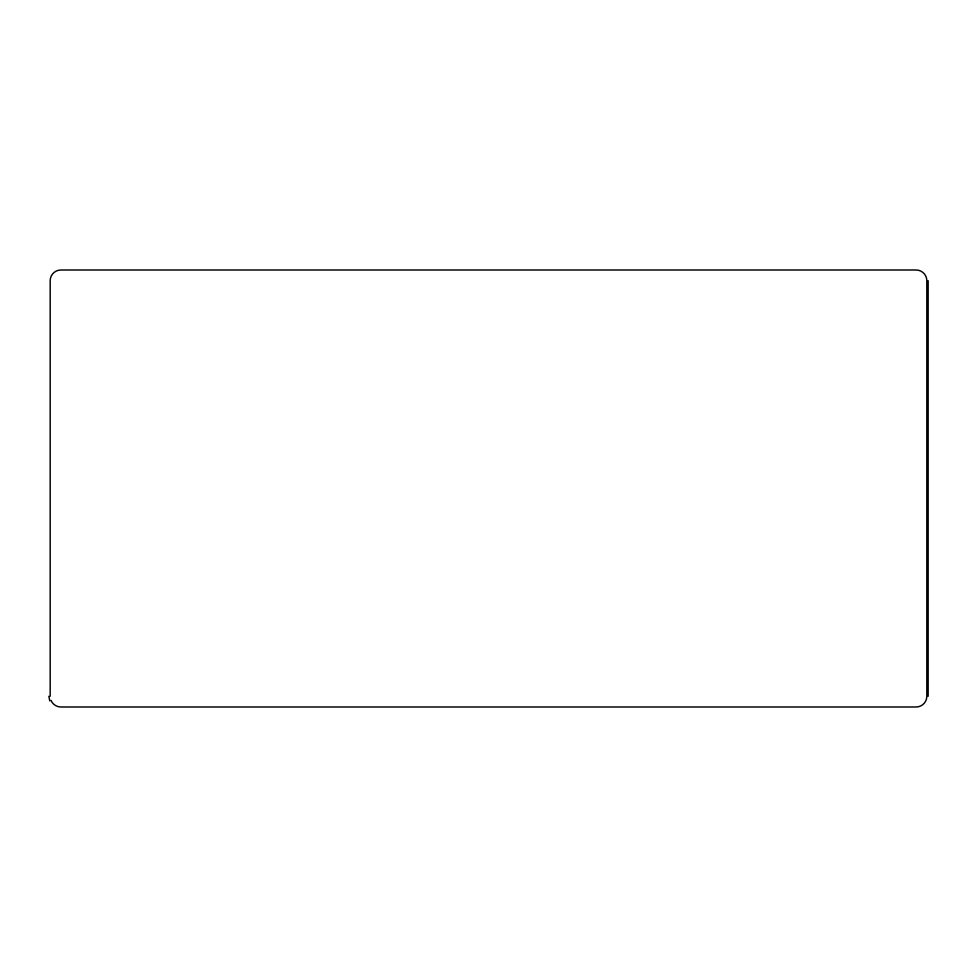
<?xml version="1.0" encoding="UTF-8"?>
<svg xmlns="http://www.w3.org/2000/svg" width="977" height="977" viewBox="0 0 977 977"><rect width="100%" height="100%" fill="white"/><g stroke="black" fill="none" stroke-linecap="round" stroke-linejoin="round"><path stroke-width="1.47" d="M48.85 696.283L49.766 700.9M928.15 280.717L928.15 696.283M50.181 696.283L50.181 280.717A10.698 10.698 0 0 1 60.892 270.006L916.108 270.006A10.698 10.698 0 0 1 926.819 280.717L926.819 696.283A10.698 10.698 0 0 1 916.108 706.994L60.892 706.994A10.698 10.698 0 0 1 50.999 700.387"/></g></svg>
